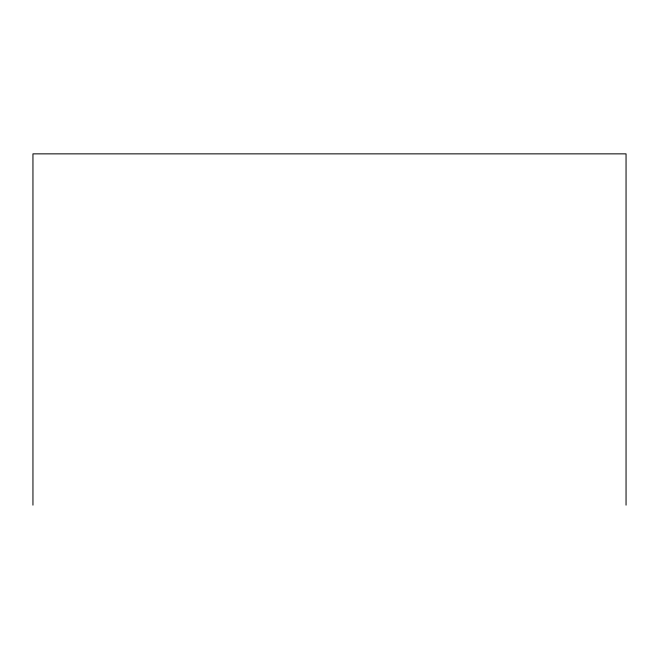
<?xml version="1.0" encoding="UTF-8"?>
<svg xmlns="http://www.w3.org/2000/svg" width="659" height="659" viewBox="0 0 659 659"><rect width="100%" height="100%" fill="white"/><g stroke="black" fill="none" stroke-linecap="round" stroke-linejoin="round"><path stroke-width="0.99" d="M626.05 505.14L626.05 153.86L32.95 153.86L32.95 505.14"/></g></svg>
